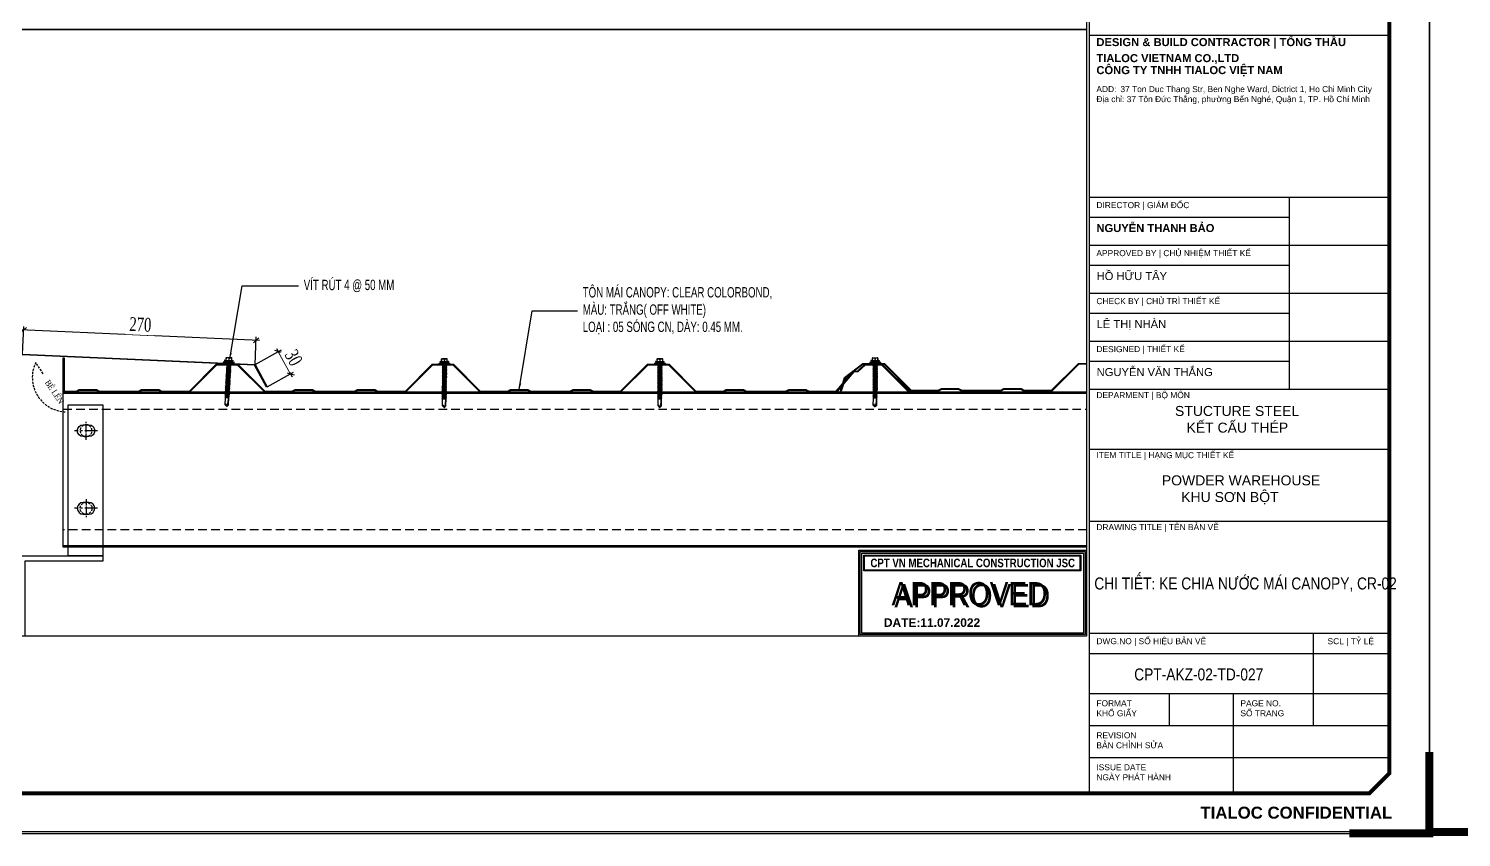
# Model space of a CAD drawing. Header units: inches. Extents: x 340055 to 349452, y -34649 to -30845.
# Drawn here: x 346527.7 to 346943, y -33307.6 to -33073.2 of the extents above; entities that cross this region are included whole.
import ezdxf
from ezdxf.enums import TextEntityAlignment as Align

# ---------------------------------------------------------------- set-up
doc = ezdxf.new("R2010")
doc.units = ezdxf.units.IN
doc.header["$MEASUREMENT"] = 0
for name, pattern in [('CENTER2', [28.575, 19.05, -3.175, 3.175, -3.175]), ('DASHED2', [9.525, 6.35, -3.175]), ('HIDDEN', [0.375, 0.25, -0.125])]:
    doc.linetypes.add(name, pattern=pattern)
for name, color, linetype in [('0 @ 1', 7, 'Continuous'), ('1', 1, 'Continuous'), ('2', 2, 'Continuous'), ('250', 250, 'Continuous'), ('251', 251, 'Continuous'), ('3', 3, 'Continuous'), ('6', 6, 'Continuous'), ('9', 9, 'Continuous'), ('Co ban', 2, 'Continuous'), ('DIM', 8, 'Continuous'), ('flashing', 6, 'Continuous'), ('NET IN', 3, 'Continuous'), ('ROOFING', 4, 'Continuous'), ('STRUCTURE', 1, 'Continuous')]:
    doc.layers.add(name, color=color, linetype=linetype)
doc.layers.add('Cover text', color=7, linetype='Continuous', true_color=0x52370f)
for name, color, linetype, lineweight in [('TEXT @ 1', 7, 'Continuous', 20), ('TL-TIILE BLOCK A2$0$TL-TITLE BLOCK - TEXT @ 1', 7, 'Continuous', 25), ('TL-TIILE BLOCK A2$0$TL-TITLE BLOCK 1', 7, 'Continuous', 50), ('TL-TIILE BLOCK A2$0$TL-TITLE BLOCK 2', 7, 'Continuous', 25)]:
    doc.layers.add(name, color=color, linetype=linetype, lineweight=lineweight)
doc.styles.add('2501', font='', dxfattribs={"height": 250})
doc.styles.add('DIM', font='SIMPLEX.shx', dxfattribs={"width": 0.7, "bigfont": 'EXTFONT.shx'})
doc.styles.add('HX3', font='')
doc.styles.add('ST1', font='times.ttf', dxfattribs={"width": 0.7})
doc.styles.add('ST1H', font='vnshxh.shx', dxfattribs={"width": 0.7})
doc.styles.add('TIEU DE', font='', dxfattribs={"width": 0.8})
doc.styles.add('TL-TIILE BLOCK A2$0$MEP-TEXT T.BLOCK 1', font='arial.ttf', dxfattribs={"height": 1.5})
doc.styles.add('TL-TIILE BLOCK A2$0$MEP-TEXT T.BLOCK 2', font='arial.ttf')
doc.styles.add('TL-TIILE BLOCK A2$0$MEP-TEXT T.BLOCK 3', font='arial.ttf', dxfattribs={"height": 3})
doc.styles.get('2501').set_extended_font_data('.VnArialH', bold=True)
doc.styles.get('HX3').set_extended_font_data('.VnBlackH')
doc.styles.get('TIEU DE').set_extended_font_data('.VnArial NarrowH')
doc.dimstyles.new('3', dxfattribs={"dimtxt": 3.5, "dimasz": 1.8, "dimexe": 1, "dimexo": 0, "dimgap": 1, "dimtad": 1, "dimdec": 0, "dimlfac": 3, "dimzin": 0, "dimdsep": 46, "dimtxsty": 'ST1H', "dimblk": 'OBLIQUE', "dimcen": 1, "dimdle": 1, "dimclrd": 8, "dimclre": 8, "dimclrt": 3, "dimadec": 0, "dimazin": 0, "dimtfac": 1, "dimtdec": 0, "dimtix": 1, "dimtofl": 0, "dimtmove": 1, "dimatfit": 3, "dimfxl": 0, "dimtolj": 1, "dimtzin": 0, "dimlwd": -1, "dimlwe": -1, "dimarcsym": 0})
doc.dimstyles.new('4', dxfattribs={"dimtxt": 4, "dimasz": 1.5, "dimexe": 1, "dimexo": 0, "dimgap": 1, "dimtad": 1, "dimdec": 0, "dimlfac": 4, "dimzin": 0, "dimdsep": 46, "dimtxsty": 'ST1', "dimblk": 'OBLIQUE', "dimcen": 1, "dimdle": 1, "dimclrd": 8, "dimclre": 8, "dimclrt": 3, "dimadec": 0, "dimazin": 0, "dimtfac": 1, "dimtdec": 0, "dimtix": 1, "dimtmove": 0, "dimatfit": 3, "dimfxl": 0, "dimtolj": 1, "dimtzin": 0, "dimlwd": -1, "dimlwe": -1, "dimarcsym": 0})

# ---------------------------------------------------------------- blocks, each defined once
blk = doc.blocks.new('OVAl18-26')
at = {"layer": '250', "linetype": 'HIDDEN', "ltscale": 3}
blk.add_circle((0, 0), 1.78, dxfattribs=at)
at = {"layer": 'Co ban', "color": 71}
for p, q in [((0.82, 1.78), (-0.82, 1.78)), ((-0.82, -1.78), (0.82, -1.78))]:
    blk.add_line(p, q, dxfattribs=at)
for centre, start, end in [((-0.82, 0), 90, 270), ((0.82, 0), 270, 90)]:
    blk.add_arc(centre, 1.78, start, end, dxfattribs=at)
at = {"layer": 'DIM', "color": 5, "linetype": 'CENTER2', "ltscale": 0.2}
blk.add_line((-3.41, 0), (3.41, 0), dxfattribs=at)
at = {"layer": 'DIM', "color": 5, "linetype": 'CENTER2', "ltscale": 0.1}
blk.add_line((0, -2.74), (0, 2.74), dxfattribs=at)
blk.add_line((0, -2.74), (0, 2.74), dxfattribs=at)
blk = doc.blocks.new('_Oblique')
at = {"color": 0, "linetype": 'ByBlock', "lineweight": -2}
blk.add_line((-0.5, -0.5), (0.5, 0.5), dxfattribs=at)
blk = doc.blocks.new('*D625')
at = {"color": 8, "linetype": 'Continuous', "transparency": 16777216}
for p, q in [((346594.65, -33163.52), (346525.28, -33160.44)), ((346525.97, -33167.49), (346526.32, -33159.48)), ((346593.34, -33170.47), (346593.7, -33162.47))]:
    blk.add_line(p, q, dxfattribs=at)
at = {"layer": 'Defpoints', "color": 0, "transparency": 16777216}
for p in [(346526.28, -33160.48), (346525.97, -33167.49), (346593.34, -33170.47)]:
    blk.add_point(p, dxfattribs=at)
at = {"color": 8, "transparency": 16777216, "xscale": 1.5, "yscale": 1.5, "zscale": 1.5}
for p, rotation in [((346526.28, -33160.48), 177.459898071632), ((346593.65, -33163.47), 357.459898071632)]:
    blk.add_blockref('_Oblique', p, dxfattribs=dict(at, rotation=rotation))
at = {"color": 3, "transparency": 16777216, "insert": (346560.1, -33158.94), "char_height": 4, "attachment_point": 5, "rotation": 357.4599, "style": 'ST1', "bg_fill": 3, "box_fill_scale": 1.25, "bg_fill_color": 256, "bg_fill_true_color": 13158600, "bg_fill_transparency": 0}
blk.add_mtext('\\A1;270', dxfattribs=at)
blk = doc.blocks.new('*D626')
at = {"color": 8, "linetype": 'Continuous', "transparency": 16777216}
for p, q in [((346599.6, -33165.9), (346604.11, -33174.12)), ((346593.34, -33170.47), (346600.96, -33166.29)), ((346596.89, -33176.94), (346604.51, -33172.76))]:
    blk.add_line(p, q, dxfattribs=at)
at = {"layer": 'Defpoints', "color": 0, "transparency": 16777216}
for p in [(346593.34, -33170.47), (346596.89, -33176.94)]:
    blk.add_point(p, dxfattribs=at)
at = {"color": 8, "transparency": 16777216, "xscale": 1.5, "yscale": 1.5, "zscale": 1.5}
for p, rotation in [((346600.08, -33166.77), 118.7768128842309), ((346603.63, -33173.24), 298.7768128842309)]:
    blk.add_blockref('_Oblique', p, dxfattribs=dict(at, rotation=rotation))
at = {"color": 3, "transparency": 16777216, "insert": (346604.52, -33168.55), "char_height": 4, "attachment_point": 5, "rotation": 298.7768, "style": 'ST1', "bg_fill": 3, "box_fill_scale": 1.25, "bg_fill_color": 256, "bg_fill_true_color": 13158600, "bg_fill_transparency": 0}
blk.add_mtext('\\A1;30', dxfattribs=at)
at = {"layer": 'Defpoints', "color": 0, "transparency": 16777216}
blk.add_point((346603.63, -33173.24), dxfattribs=at)
blk = doc.blocks.new('A$C26A6701F')
at = {"layer": 'STRUCTURE', "color": 1, "linetype": 'Continuous'}
for p, q in [((0, 17.21), (1.33, 17.54)), ((0, 17.08), (0, 17.21)), ((0, 17.21), (4, 17.21)), ((4, 17.08), (0, 17.08)), ((3.94, 16.71), (0.06, 16.71)), ((0.4, 17.84), (3.6, 17.84)), ((0.4, 17.57), (1.2, 17.57)), ((0.93, 17.84), (0.93, 18.77)), ((0.97, 17.84), (1.03, 18.61)), ((1.07, 18.91), (2.93, 18.91)), ((1.19, 16.71), (1.14, 16.67)), ((1.14, 16.67), (1.4, 16.71)), ((1.14, 16.67), (1.4, 16.56)), ((1.2, 17.57), (2.8, 17.57)), ((1.33, 17.54), (1.33, 17.57)), ((1.33, 17.54), (2.67, 17.54)), ((1.4, 16.56), (2.42, 16.71)), ((1.91, 18.61), (1.97, 17.84)), ((2.04, 17.84), (2.1, 18.61)), ((2.67, 17.54), (2.67, 17.57)), ((2.67, 17.54), (4, 17.21)), ((2.71, 16.59), (2.71, 16.71)), ((2.8, 17.57), (3.6, 17.57)), ((2.97, 18.61), (3.04, 17.84)), ((3.07, 17.84), (3.07, 18.77)), ((4, 17.21), (4, 17.08)), ((1.09, 10.98), (2.86, 11.25)), ((1.35, 11.18), (1.09, 10.98)), ((1.1, 11.93), (2.88, 12.2)), ((1.36, 12.13), (1.1, 11.93)), ((1.1, 11.93), (1.36, 11.82)), ((1.1, 11.45), (2.87, 11.73)), ((1.36, 11.66), (1.1, 11.45)), ((1.1, 11.45), (1.36, 11.34)), ((1.11, 12.88), (2.89, 13.15)), ((1.38, 13.08), (1.11, 12.88)), ((1.11, 12.88), (1.37, 12.77)), ((1.11, 12.4), (2.88, 12.68)), ((1.37, 12.61), (1.11, 12.4)), ((1.11, 12.4), (1.37, 12.29)), ((1.12, 14.3), (2.9, 14.57)), ((1.39, 14.5), (1.12, 14.3)), ((1.12, 14.3), (1.38, 14.19)), ((1.12, 13.82), (2.9, 14.1)), ((1.39, 14.03), (1.12, 13.82)), ((1.12, 13.82), (1.38, 13.72)), ((1.12, 13.35), (2.89, 13.63)), ((1.38, 13.56), (1.12, 13.35)), ((1.12, 13.35), (1.38, 13.24)), ((1.13, 15.25), (2.9, 15.52)), ((1.39, 15.45), (1.13, 15.25)), ((1.13, 15.25), (1.39, 15.14)), ((1.13, 14.77), (2.9, 15.05)), ((1.39, 14.98), (1.13, 14.77)), ((1.13, 14.77), (1.39, 14.66)), ((1.14, 16.2), (2.91, 16.47)), ((1.4, 16.4), (1.14, 16.2)), ((1.14, 16.2), (1.39, 16.09)), ((1.14, 15.72), (2.91, 16)), ((1.4, 15.93), (1.14, 15.72)), ((1.14, 15.72), (1.39, 15.61)), ((2.66, 11.37), (1.35, 11.18)), ((1.35, 11.18), (1.36, 11.34)), ((2.68, 12.32), (1.36, 12.13)), ((1.36, 11.82), (2.7, 12.01)), ((2.67, 11.84), (1.36, 11.66)), ((1.36, 11.66), (1.36, 11.82)), ((1.36, 11.34), (2.7, 11.54)), ((1.37, 12.77), (2.71, 12.96)), ((2.68, 12.79), (1.37, 12.61)), ((1.37, 12.61), (1.37, 12.77)), ((1.37, 12.29), (2.71, 12.49)), ((1.37, 12.13), (1.37, 12.29)), ((1.38, 14.19), (2.72, 14.38)), ((1.38, 14.03), (1.38, 14.19)), ((1.38, 13.72), (2.72, 13.91)), ((2.69, 13.74), (1.38, 13.56)), ((1.38, 13.56), (1.38, 13.72)), ((1.38, 13.24), (2.72, 13.44)), ((2.69, 13.27), (1.38, 13.08)), ((1.38, 13.24), (1.38, 13.08)), ((1.39, 16.09), (2.73, 16.28)), ((1.39, 15.93), (1.39, 16.09)), ((1.39, 15.61), (2.73, 15.81)), ((2.7, 15.64), (1.39, 15.45)), ((1.39, 15.45), (1.39, 15.61)), ((1.39, 15.14), (2.73, 15.33)), ((2.7, 15.16), (1.39, 14.98)), ((1.39, 14.98), (1.39, 15.14)), ((1.39, 14.66), (2.73, 14.86)), ((2.7, 14.69), (1.39, 14.5)), ((1.39, 14.5), (1.39, 14.67)), ((2.7, 14.21), (1.39, 14.03)), ((2.71, 16.59), (1.4, 16.4)), ((1.4, 16.4), (1.4, 16.56)), ((2.71, 16.11), (1.4, 15.93)), ((2.66, 11.37), (2.67, 11.53)), ((2.66, 11.37), (2.86, 11.25)), ((2.67, 11.84), (2.67, 12.01)), ((2.67, 11.84), (2.87, 11.73)), ((2.68, 12.79), (2.68, 12.96)), ((2.68, 12.79), (2.88, 12.68)), ((2.68, 12.32), (2.68, 12.48)), ((2.68, 12.32), (2.88, 12.2)), ((2.69, 13.74), (2.69, 13.91)), ((2.69, 13.74), (2.89, 13.63)), ((2.69, 13.43), (2.69, 13.27)), ((2.69, 13.27), (2.89, 13.15)), ((2.69, 11.06), (2.86, 11.25)), ((2.7, 15.64), (2.7, 15.8)), ((2.7, 15.64), (2.9, 15.52)), ((2.7, 15.16), (2.7, 15.33)), ((2.7, 15.16), (2.9, 15.05)), ((2.7, 14.69), (2.7, 14.85)), ((2.7, 14.69), (2.9, 14.57)), ((2.7, 14.21), (2.7, 14.38)), ((2.7, 14.21), (2.9, 14.1)), ((2.7, 12.01), (2.88, 12.2)), ((2.7, 11.54), (2.87, 11.73)), ((2.71, 16.59), (2.91, 16.47)), ((2.71, 16.11), (2.71, 16.28)), ((2.71, 16.11), (2.91, 16)), ((2.71, 12.96), (2.89, 13.15)), ((2.71, 12.49), (2.88, 12.68)), ((2.72, 14.38), (2.9, 14.57)), ((2.72, 13.91), (2.9, 14.1)), ((2.72, 13.44), (2.89, 13.63)), ((2.73, 16.28), (2.91, 16.47)), ((2.73, 15.81), (2.91, 16)), ((2.73, 15.33), (2.9, 15.52)), ((2.73, 14.86), (2.9, 15.05)), ((1.04, 5.76), (2.81, 6.03)), ((1.3, 5.96), (1.04, 5.76)), ((1.04, 5.76), (1.3, 5.65)), ((1.04, 5.28), (2.81, 5.56)), ((1.05, 6.71), (2.83, 6.98)), ((1.31, 6.91), (1.05, 6.71)), ((1.05, 6.71), (1.31, 6.6)), ((1.05, 6.23), (2.82, 6.51)), ((1.31, 6.44), (1.05, 6.23)), ((1.05, 6.23), (1.31, 6.12)), ((1.06, 8.13), (2.84, 8.41)), ((1.33, 8.34), (1.06, 8.13)), ((1.06, 8.13), (1.32, 8.02)), ((1.06, 7.65), (2.83, 7.93)), ((1.32, 7.86), (1.06, 7.65)), ((1.06, 7.65), (1.32, 7.55)), ((1.06, 7.18), (2.83, 7.46)), ((1.32, 7.39), (1.06, 7.18)), ((1.06, 7.18), (1.32, 7.07)), ((1.07, 8.6), (2.84, 8.88)), ((1.33, 8.81), (1.07, 8.6)), ((1.07, 8.6), (1.33, 8.5)), ((1.08, 9.55), (2.86, 9.83)), ((1.34, 9.76), (1.08, 9.55)), ((1.08, 9.55), (1.34, 9.45)), ((1.08, 9.08), (2.85, 9.36)), ((1.34, 9.29), (1.08, 9.08)), ((1.08, 9.08), (1.34, 8.97)), ((1.09, 10.98), (1.35, 10.87)), ((1.09, 10.5), (2.86, 10.78)), ((1.35, 10.71), (1.09, 10.5)), ((1.09, 10.5), (1.35, 10.39)), ((1.09, 10.03), (2.86, 10.3)), ((1.35, 10.23), (1.09, 10.03)), ((1.09, 10.03), (1.34, 9.92)), ((2.61, 6.15), (1.3, 5.96)), ((1.3, 5.96), (1.31, 6.12)), ((1.3, 5.65), (2.64, 5.84)), ((2.61, 5.67), (1.3, 5.49)), ((1.3, 5.49), (1.3, 5.65)), ((2.63, 7.1), (1.31, 6.91)), ((1.31, 6.6), (2.65, 6.79)), ((2.62, 6.62), (1.31, 6.44)), ((1.31, 6.44), (1.31, 6.6)), ((1.31, 6.12), (2.64, 6.32)), ((1.32, 8.02), (2.66, 8.22)), ((2.63, 8.05), (1.32, 7.86)), ((1.32, 7.86), (1.32, 8.02)), ((1.32, 7.55), (2.66, 7.74)), ((2.63, 7.57), (1.32, 7.39)), ((1.32, 7.39), (1.32, 7.55)), ((1.32, 7.07), (2.66, 7.27)), ((1.32, 6.91), (1.32, 7.07)), ((2.64, 9), (1.33, 8.81)), ((1.33, 8.81), (1.34, 8.97)), ((1.33, 8.5), (2.67, 8.69)), ((2.64, 8.52), (1.33, 8.34)), ((1.33, 8.34), (1.33, 8.5)), ((1.34, 9.92), (2.68, 10.11)), ((2.65, 9.95), (1.34, 9.76)), ((1.34, 9.92), (1.34, 9.76)), ((1.34, 9.45), (2.68, 9.64)), ((2.65, 9.47), (1.34, 9.29)), ((1.34, 9.29), (1.34, 9.45)), ((1.34, 8.97), (2.67, 9.17)), ((1.35, 10.87), (2.69, 11.06)), ((2.66, 10.89), (1.35, 10.71)), ((1.35, 10.71), (1.35, 10.87)), ((1.35, 10.39), (2.69, 10.59)), ((2.66, 10.42), (1.35, 10.23)), ((1.35, 10.23), (1.35, 10.39)), ((2.61, 6.15), (2.62, 6.31)), ((2.61, 6.15), (2.81, 6.03)), ((2.61, 5.67), (2.61, 5.84)), ((2.61, 5.67), (2.81, 5.56)), ((2.62, 6.62), (2.62, 6.79)), ((2.62, 6.62), (2.82, 6.51)), ((2.63, 8.05), (2.63, 8.21)), ((2.63, 8.05), (2.83, 7.93)), ((2.63, 7.57), (2.63, 7.74)), ((2.63, 7.57), (2.83, 7.46)), ((2.63, 7.1), (2.63, 7.26)), ((2.63, 7.1), (2.83, 6.98)), ((2.63, 5.37), (2.81, 5.56)), ((2.64, 9), (2.64, 9.16)), ((2.64, 9), (2.84, 8.88)), ((2.64, 8.52), (2.64, 8.69)), ((2.64, 8.52), (2.84, 8.41)), ((2.64, 6.32), (2.82, 6.51)), ((2.64, 5.84), (2.81, 6.03)), ((2.65, 10.1), (2.65, 9.95)), ((2.65, 9.95), (2.86, 9.83)), ((2.65, 9.47), (2.65, 9.64)), ((2.65, 9.47), (2.85, 9.36)), ((2.65, 6.79), (2.83, 6.98)), ((2.66, 10.89), (2.67, 11.06)), ((2.66, 10.89), (2.86, 10.78)), ((2.66, 10.42), (2.66, 10.58)), ((2.66, 10.42), (2.86, 10.3)), ((2.66, 8.22), (2.84, 8.41)), ((2.66, 7.74), (2.83, 7.93)), ((2.66, 7.27), (2.83, 7.46)), ((2.67, 9.17), (2.85, 9.36)), ((2.67, 8.69), (2.84, 8.88)), ((2.68, 10.11), (2.86, 10.3)), ((2.68, 9.64), (2.86, 9.83)), ((2.69, 10.59), (2.86, 10.78)), ((1.02, 3.86), (2.8, 4.14)), ((1.28, 4.07), (1.02, 3.86)), ((1.02, 3.86), (1.28, 3.75)), ((1.28, 3.59), (1.02, 3.38)), ((1.02, 3.38), (2.31, 3.59)), ((1.02, 3.38), (1.28, 3.28)), ((1.03, 4.81), (2.81, 5.09)), ((1.29, 5.02), (1.03, 4.81)), ((1.03, 4.81), (1.29, 4.7)), ((1.03, 4.33), (2.8, 4.61)), ((1.29, 4.54), (1.03, 4.33)), ((1.03, 4.33), (1.28, 4.23)), ((1.3, 5.49), (1.04, 5.28)), ((1.04, 5.28), (1.29, 5.17)), ((1.27, 0.62), (1.28, 3.28)), ((1.27, 0.62), (1.41, 0.81)), ((1.27, 0.62), (1.88, 0.02)), ((1.28, 4.23), (2.62, 4.42)), ((2.62, 4.25), (1.28, 4.07)), ((1.28, 4.07), (1.28, 4.23)), ((1.28, 3.75), (2.62, 3.95)), ((1.28, 3.59), (1.28, 3.75)), ((2.35, 3.74), (1.28, 3.59)), ((1.28, 3.28), (2.21, 3.41)), ((1.29, 5.17), (2.63, 5.37)), ((2.6, 5.2), (1.29, 5.02)), ((1.29, 5.01), (1.29, 5.17)), ((1.29, 4.7), (2.63, 4.9)), ((2.6, 4.72), (1.29, 4.54)), ((1.29, 4.54), (1.29, 4.7)), ((1.67, 0.81), (1.98, 0.02)), ((1.96, 0.08), (2.26, 0.64)), ((1.98, 0.02), (2.6, 0.61)), ((2.38, 0.96), (2.56, 3.71)), ((2.62, 3.78), (2.52, 3.77)), ((2.52, 3.46), (2.61, 3.47)), ((2.54, 3.62), (2.79, 3.66)), ((2.6, 5.2), (2.61, 5.36)), ((2.6, 5.2), (2.81, 5.09)), ((2.6, 4.72), (2.6, 4.89)), ((2.6, 4.72), (2.8, 4.61)), ((2.6, 0.61), (2.61, 3.47)), ((2.61, 3.47), (2.79, 3.66)), ((2.62, 4.42), (2.8, 4.61)), ((2.62, 4.25), (2.62, 4.41)), ((2.8, 4.14), (2.62, 4.25)), ((2.62, 3.95), (2.8, 4.14)), ((2.62, 3.78), (2.62, 3.95)), ((2.79, 3.66), (2.62, 3.78)), ((2.63, 4.9), (2.81, 5.09))]:
    blk.add_line(p, q, dxfattribs=at)
for centre, major_axis, ratio, start_param, end_param in [((-1.11, 16.72), (-0.822, 0.822), 1, 3.915086, 4.236522), ((0.42, 17.71), (0.0956, 0.0956), 1, 0.954633, 3.757756), ((1.07, 18.77), (-0.0943, 0.0943), 1, -0.785398, 0.785398), ((1.47, 18.04), (0.508, 0.508), 1, 0.131933, 1.438864), ((2.54, 18.04), (0.508, 0.508), 1, 0.131933, 1.438864), ((2.93, 18.77), (-0.0943, 0.0943), 1, 3.926991, 5.497787), ((3.55, 17.71), (-0.1, 0.1), 1, 2.701137, 5.152845), ((5.1, 16.72), (-1.15, 0.17), 0.90746, -0.177273, 0.177273), ((1.54, 0.72), (0.111, 0.111), 1, 6.085329, 8.011019), ((1.93, 0.09), (0.0625, 0.0625), 1, 3.247504, 4.535451), ((1.82, 3.74), (0.363, 0.363), 1, 4.808661, 5.407478), ((1.79, 0.99), (0.416, 0.416), 1, 4.859665, 5.449971), ((2.44, 3.68), (0.0836, 0.0836), 1, 5.766736, 8.502032)]:
    blk.add_ellipse(centre, major_axis=major_axis, ratio=ratio, start_param=start_param, end_param=end_param, dxfattribs=at)
blk = doc.blocks.new('DAUKIEMSOAT')
at = {"layer": '1'}
h = blk.add_hatch(color=10, dxfattribs=at)
h.dxf.hatch_style = 1
h.paths.add_polyline_path([(-1009.3, -10752.83), (-1009.3, -10728.79), (-944.11, -10728.79), (-944.11, -10752.83)], flags=16)
h.paths.add_polyline_path([(-1009.73, -10753.26), (-1009.73, -10728.36), (-943.68, -10728.36), (-943.68, -10753.26)])
h = blk.add_hatch(color=10, dxfattribs=at)
h.dxf.hatch_style = 1
h.paths.add_polyline_path([(-945.66, -10734.13), (-1008.05, -10734.13), (-1008.05, -10730.05), (-945.66, -10730.05)], flags=16)
h.paths.add_polyline_path([(-945.4, -10729.86), (-945.4, -10734.33), (-1008.24, -10734.33), (-1008.24, -10729.86)])
at = {"layer": '1', "color": 10}
for points in [[(-1009.73, -10753.26), (-1009.73, -10728.36), (-943.68, -10728.36), (-943.68, -10753.26)], [(-1009.3, -10752.83), (-1009.3, -10728.79), (-944.11, -10728.79), (-944.11, -10752.83)], [(-1008.87, -10752.4), (-1008.87, -10729.22), (-944.54, -10729.22), (-944.54, -10752.4)], [(-945.4, -10729.86), (-945.4, -10734.33), (-1008.24, -10734.33), (-1008.24, -10729.86)], [(-945.66, -10734.13), (-1008.05, -10734.13), (-1008.05, -10730.05), (-945.66, -10730.05)]]:
    blk.add_lwpolyline(points, close=True, dxfattribs=at)
at = {"layer": '1', "color": 10, "style": '2501', "width": 0.8}
blk.add_text('CPT VN MECHANICAL CONSTRUCTION JSC', height=2.5, dxfattribs=at).set_placement((-1006.34, -10733.32))
at = {"layer": '1', "color": 10, "style": 'HX3', "width": 0.9}
blk.add_text('APPROVED', height=6.75, dxfattribs=at).set_placement((-977.64, -10744.37), align=Align.CENTER)
at = {"layer": '1', "color": 251, "linetype": 'Continuous', "true_color": 0x645e5e, "style": 'HX3', "width": 0.9}
blk.add_text('APPROVED', height=6.75, dxfattribs=at).set_placement((-976.82, -10744.92), align=Align.CENTER)
at = {"layer": '1', "color": 10, "style": '2501'}
blk.add_attdef('DATE', text='', height=2.48, dxfattribs=at).set_placement((-1002.45, -10749.37), align=Align.MIDDLE_LEFT)
blk = doc.blocks.new('A$C57dc6cef')
at = {"layer": 'DIM', "color": 1}
blk.add_blockref('DAUKIEMSOAT', (1009.73, 10753.26), dxfattribs=at).add_auto_attribs({'DATE': 'DATE:11.07.2022'})
blk = doc.blocks.new('A$Cc64c765f')
at = {"layer": '9'}
blk.add_blockref('A$C57dc6cef', (-1.75, 0), dxfattribs=at)
blk = doc.blocks.new('kt kien truc 1')
at = {"layer": 'Defpoints', "color": 8}
blk.add_lwpolyline([(0, 0), (594, 0), (594, 420), (0, 420)], close=True, dxfattribs=at)
at = {"layer": 'Defpoints', "color": 8, "const_width": 2}
for points in [[(0, 20), (0, 0), (20, 0)], [(594, 20), (594, 0), (574, 0)]]:
    blk.add_lwpolyline(points, dxfattribs=at)
at = {"layer": 'TL-TIILE BLOCK A2$0$TL-TITLE BLOCK 1', "const_width": 1}
blk.add_lwpolyline([(20, 10), (579, 10), (584, 15), (584, 405), (579, 410), (20, 410), (15, 405), (15, 15)], close=True, dxfattribs=at)
at = {"layer": 'TL-TIILE BLOCK A2$0$TL-TITLE BLOCK 2'}
for p, q in [((509, 410), (509, 10)), ((509, 199.5), (584, 199.5)), ((509, 159), (584, 159)), ((559, 159), (559, 111)), ((509, 154), (559, 154)), ((509, 147), (584, 147)), ((509, 142), (559, 142)), ((509, 135), (584, 135)), ((509, 130), (559, 130)), ((509, 123), (584, 123)), ((509, 118), (559, 118)), ((509, 111), (584, 111)), ((509, 96), (584, 96)), ((509, 78), (584, 78)), ((509, 50), (584, 50)), ((565, 50), (565, 27)), ((509, 45), (584, 45)), ((509, 35), (584, 35)), ((529, 35), (529, 27)), ((545, 35), (545, 10)), ((509, 27), (584, 27)), ((509, 19), (584, 19))]:
    blk.add_line(p, q, dxfattribs=at)
at = {"layer": '0 @ 1', "attachment_point": 1}
for s, width, insert, char_height, style in [('\\pt10;{\\fArial|b1|i0|c0|p34;NGUYỄN THANH BẢO}', 32.1571, (510.79, 152.31), 2, 'TL-TIILE BLOCK A2$0$MEP-TEXT T.BLOCK 2'), ('\\pt15;{\\fArial|b1|i0|c0|p34;TIALOC CONFIDENTIAL}', 49.3859, (536.78, 6.67), 3, 'TL-TIILE BLOCK A2$0$MEP-TEXT T.BLOCK 3')]:
    blk.add_mtext_dynamic_manual_height_columns(s, width=width, gutter_width=12.5, heights=[0], dxfattribs=dict(at, insert=insert, char_height=char_height, style=style))
at = {"layer": 'TEXT @ 1', "attachment_point": 1, "style": 'TL-TIILE BLOCK A2$0$MEP-TEXT T.BLOCK 1'}
for s, width, insert, char_height in [('{\\C1;HỒ HỮU TÂY}', 50.8254, (510.84, 140.31), 2), ('{\\C1;LÊ THỊ NHÀN}', 50.8254, (510.84, 128.31), 2), ('{\\C1;NGUYỄN VĂN THẮNG}', 50.8254, (510.84, 116.31), 2), ('\\pi10.02899;{\\C1;STUCTURE STEEL \\P\\pi12.90587;KẾT CẤU THÉP}', 50.8254, (520.39, 106.84), 2.5), ('\\pi10.78205;{\\C1;POWDER WAREHOUSE\\P     KHU SƠN BỘT}', 64.0147, (516.35, 89.49), 2.5)]:
    blk.add_mtext_dynamic_manual_height_columns(s, width=width, gutter_width=15, heights=[0], dxfattribs=dict(at, insert=insert, char_height=char_height))
at = {"layer": 'TL-TIILE BLOCK A2$0$TL-TITLE BLOCK - TEXT @ 1', "attachment_point": 1}
for s, width, insert, char_height, style in [('{\\fArial|b1|i0|c0|p34;DESIGN & BUILD CONTRACTOR | TỔNG THẦU}', 66.5482, (510.78, 198.79), 2, 'TL-TIILE BLOCK A2$0$MEP-TEXT T.BLOCK 2'), ('{\\fArial|b1|i0|c0|p34;TIALOC VIETNAM CO.,LTD}', 66.5482, (510.78, 194.79), 2, 'TL-TIILE BLOCK A2$0$MEP-TEXT T.BLOCK 2'), ('{\\fArial|b1|i0|c0|p34;CÔNG TY TNHH TIALOC VIỆT NAM}', 66.5482, (510.78, 191.79), 2, 'TL-TIILE BLOCK A2$0$MEP-TEXT T.BLOCK 2'), ('ADD:^I37 Ton Duc Thang Str, Ben Nghe Ward, Dictrict 1, Ho Chi Minh City ', 70.4569, (510.78, 186.79), 1.5, 'TL-TIILE BLOCK A2$0$MEP-TEXT T.BLOCK 1'), ('Địa chỉ: 37 Tôn Đức Thắng, phường Bến Nghé, Quận 1, TP. Hồ Chí Minh', 70.522, (510.78, 184.29), 1.5, 'TL-TIILE BLOCK A2$0$MEP-TEXT T.BLOCK 1'), ('DIRECTOR | GIÁM ĐỐC', 57.2397, (510.78, 157.79), 1.5, 'TL-TIILE BLOCK A2$0$MEP-TEXT T.BLOCK 1'), ('APPROVED BY | CHỦ NHIỆM THIẾT KẾ', 57.2397, (510.78, 145.79), 1.5, 'TL-TIILE BLOCK A2$0$MEP-TEXT T.BLOCK 1'), ('CHECK BY | CHỦ TRÌ THIẾT KẾ', 50.8254, (510.78, 133.79), 1.5, 'TL-TIILE BLOCK A2$0$MEP-TEXT T.BLOCK 1'), ('DESIGNED | THIẾT KẾ', 44.9979, (510.78, 121.79), 1.5, 'TL-TIILE BLOCK A2$0$MEP-TEXT T.BLOCK 1'), ('DEPARMENT | BỘ MÔN', 63.0963, (510.78, 110.29), 1.5, 'TL-TIILE BLOCK A2$0$MEP-TEXT T.BLOCK 1'), ('ITEM TITLE | HẠNG MỤC THIẾT KẾ', 63.0963, (510.78, 95.29), 1.5, 'TL-TIILE BLOCK A2$0$MEP-TEXT T.BLOCK 1'), ('DRAWING TITLE | TÊN BẢN VẼ', 63.0963, (510.78, 77.29), 1.5, 'TL-TIILE BLOCK A2$0$MEP-TEXT T.BLOCK 1'), ('DWG.NO | SỐ HIỆU BẢN VẼ', 37.618, (510.78, 48.79), 1.5, 'TL-TIILE BLOCK A2$0$MEP-TEXT T.BLOCK 1'), ('SCL | TỶ LỆ', 37.618, (568.56, 48.79), 1.5, 'TL-TIILE BLOCK A2$0$MEP-TEXT T.BLOCK 1'), ('FORMAT', 21.1246, (510.78, 33.27), 1.5, 'TL-TIILE BLOCK A2$0$MEP-TEXT T.BLOCK 1'), ('PAGE NO.', 21.1246, (546.78, 33.27), 1.5, 'TL-TIILE BLOCK A2$0$MEP-TEXT T.BLOCK 1'), ('KHỔ GIẤY', 31.0296, (510.78, 30.77), 1.5, 'TL-TIILE BLOCK A2$0$MEP-TEXT T.BLOCK 1'), ('SỐ TRANG', 31.0296, (546.78, 30.77), 1.5, 'TL-TIILE BLOCK A2$0$MEP-TEXT T.BLOCK 1'), ('REVISION', 21.1246, (510.78, 25.27), 1.5, 'TL-TIILE BLOCK A2$0$MEP-TEXT T.BLOCK 1'), ('BẢN CHỈNH SỬA', 31.0296, (510.78, 22.77), 1.5, 'TL-TIILE BLOCK A2$0$MEP-TEXT T.BLOCK 1'), ('NGÀY PHÁT HÀNH', 31.0296, (510.78, 14.77), 1.5, 'TL-TIILE BLOCK A2$0$MEP-TEXT T.BLOCK 1'), ('ISSUE DATE', 21.1246, (510.78, 17.27), 1.5, 'TL-TIILE BLOCK A2$0$MEP-TEXT T.BLOCK 1')]:
    blk.add_mtext_dynamic_manual_height_columns(s, width=width, gutter_width=15, heights=[0], dxfattribs=dict(at, insert=insert, char_height=char_height, style=style))

msp = doc.modelspace()

# ---------------------------------------------------------------- linework, layer by layer
at = {"color": 8}
msp.add_lwpolyline([(346265.0241, -33073.4326), (346834.362, -33073.4326), (346834.362, -33249.2225), (346265.0241, -33249.2225)], close=True, dxfattribs=at)
at = {"color": 3, "ltscale": 15}
msp.add_lwpolyline([(346834.362, -33170.4637), (346832.1061, -33170.4637), (346824.3173, -33178.2015), (346816.1904, -33178.2015), (346815.2844, -33177.7522), (346810.4095, -33177.7522), (346809.5035, -33178.2015), (346798.1108, -33178.2015), (346797.2049, -33177.7522), (346792.3299, -33177.7522), (346791.4239, -33178.2015), (346783.3606, -33178.2015), (346775.6302, -33170.4637), (346769.5682, -33170.4637), (346764.4336, -33174.376), (346763.2534, -33178.2491), (346763.0034, -33178.2491), (346764.1836, -33174.2522), (346769.4838, -33170.2137), (346775.7338, -33170.2137), (346783.4642, -33177.9515), (346791.3653, -33177.9515), (346792.2713, -33177.5022), (346797.2634, -33177.5022), (346798.1694, -33177.9515), (346809.4449, -33177.9515), (346810.3509, -33177.5022), (346815.343, -33177.5022), (346816.249, -33177.9515), (346824.2142, -33177.9515), (346832.003, -33170.2137), (346834.362, -33170.2137)], dxfattribs=at)
at = {"color": 94}
for points in [[(346834.362, -33223.4515), (346537.7241, -33223.4515), (346537.7241, -33178.4515), (346834.362, -33178.4515)], [(346537.7241, -33178.8265), (346834.362, -33178.8265)], [(346834.362, -33223.0765), (346537.7241, -33223.0765)]]:
    msp.add_lwpolyline(points, dxfattribs=at)
at = {"color": 94, "linetype": 'HIDDEN', "ltscale": 10}
for points in [[(346537.7241, -33183.4515), (346834.362, -33183.4515)], [(346834.362, -33218.4515), (346537.7241, -33218.4515)]]:
    msp.add_lwpolyline(points, dxfattribs=at)
at = {"layer": '2'}
msp.add_lwpolyline([(346525.3652, -33249.2225), (346525.3652, -33227.5015), (346502.7152, -33227.5015), (346502.7152, -33225.9515), (346549.2152, -33225.9515), (346549.2152, -33227.5015), (346526.5652, -33227.5015), (346526.5652, -33249.2225)], dxfattribs=at)
at = {"layer": '6', "color": 9}
msp.add_lwpolyline([(346549.2152, -33225.9515), (346539.2152, -33225.9515), (346539.2152, -33182.2015), (346549.2152, -33182.2015)], close=True, dxfattribs=at)
at = {"layer": 'flashing'}
msp.add_lwpolyline([(346525.9652, -33167.486), (346593.3418, -33170.475), (346596.8939, -33176.9424), (346596.6922, -33177.047), (346593.1533, -33170.7074), (346525.9652, -33167.7037), (346458.7773, -33170.7126), (346455.1562, -33177.0315), (346454.9348, -33176.9109), (346458.5889, -33170.4802)], close=True, dxfattribs=at)
at = {"layer": 'NET IN'}
msp.add_lwpolyline([(346933.69, -32819.401), (347622.4698, -32819.401), (347622.4698, -33306.0016), (346933.69, -33306.0016)], close=True, dxfattribs=at)
at = {"layer": 'ROOFING', "color": 8}
msp.add_lwpolyline([(346265.0241, -32897.6427), (346834.362, -32897.6427), (346834.362, -33073.4326), (346265.0241, -33073.4326)], close=True, dxfattribs=at)

# ---------------------------------------------------------------- block references
at = {"color": 9, "linetype": 'Continuous', "extrusion": (-3.52343e-21, -5.24939e-09, 1), "xscale": 0.749999999998181, "yscale": 0.749999999998181, "zscale": 0.749999999998181}
for p in [(346646.723, -33182.9963, 0.0002), (346709.1781, -33182.9963, 0.0002), (346771.5837, -33182.7463, 0.0002)]:
    msp.add_blockref('A$C26A6701F', p, dxfattribs=at)
msp.add_blockref('A$Cc64c765f', (346770.0584, -33249.2225))
at = {"layer": '251', "color": 9, "xscale": -0.9722222222480923, "yscale": 0.9722222221862467, "zscale": 0.9722222221905668}
msp.add_blockref('OVAl18-26', (346544.3497, -33189.7015), dxfattribs=at)
at = {"layer": '251', "color": 9, "xscale": 0.9722222222480923, "yscale": 0.9722222222480923, "zscale": 0.9722222222480923, "rotation": 180}
msp.add_blockref('OVAl18-26', (346544.3497, -33212.2015), dxfattribs=at)
at = {"layer": '3', "xscale": 1.159562065285868, "yscale": 1.159562065285868, "zscale": 1.159562065285868}
msp.add_blockref('kt kien truc 1', (346933.69, -33306.0016), dxfattribs=at)

# ---------------------------------------------------------------- texts
at = {"layer": '2', "color": 92, "linetype": 'Continuous', "insert": (346533.0415, -33175.2435), "char_height": 1.6875, "attachment_point": 4, "rotation": 303.63441, "style": 'DIM'}
msp.add_mtext('\\A1;{\\Fvntimeh|c0;\\W0.9;\\T0.95;\\C3;BÎ L£N}', dxfattribs=at)

# ---------------------------------------------------------------- leaders
at = {"color": 9}
msp.add_leader([(346669.9067, -33177.7522), (346673.6184, -33154.916), (346688.3147, -33154.916)], dimstyle='3', override={"dimgap": 1, "dimtad": 0}, dxfattribs=at)

# ---------------------------------------------------------------- next in the draw order: texts
at = {"layer": '3', "insert": (346688.3147, -33154.916), "char_height": 3, "attachment_point": 4, "style": 'ST1H', "bg_fill": 2}
msp.add_mtext('\\A1;t«n m¸i cANOPY: CLEAR COLORBOND, \\Pmµu: tr¾ng( Off white)\\PLo¹i : 05 sãng cn, dµy: 0.45 mm.', dxfattribs=at)

# ---------------------------------------------------------------- next in the draw order: dimensions: what is measured, and where the dimension line sits
at = {"color": 8}
dim = msp.add_aligned_dim(p1=(346593.3418, -33170.475), p2=(346525.9652, -33167.486), distance=-7.0109, dimstyle='4', dxfattribs=at)
dim.commit()
dim.dimension.update_dxf_attribs({"geometry": '*D625', "text_midpoint": (346560.099, -33158.939)})

# ---------------------------------------------------------------- next in the draw order: linework, layer by layer
at = {"color": 3, "linetype": 'DASHED2', "ltscale": 0.1}
msp.add_lwpolyline([(346531.9292, -33173.1838), (346529.7738, -33169.9438, 0.5489642), (346538.5956, -33184.2298)], format="xyb", dxfattribs=at)

# ---------------------------------------------------------------- next in the draw order: block references
at = {"color": 9, "linetype": 'Continuous', "extrusion": (-2.33228e-10, -5.2442e-09, 1), "xscale": 0.749999999998057, "yscale": 0.749999999998057, "zscale": 0.749999999998057, "rotation": 357.4535305143266}
msp.add_blockref('A$C26A6701F', (346583.6665, -33182.5864, 0.0001), dxfattribs=at)

# ---------------------------------------------------------------- next in the draw order: dimensions: what is measured, and where the dimension line sits
at = {"color": 8}
dim = msp.add_aligned_dim(p1=(346593.3418, -33170.475), p2=(346596.8939, -33176.9424), distance=7.6884, dimstyle='4', dxfattribs=at)
dim.commit()
dim.dimension.update_dxf_attribs({"geometry": '*D626', "text_midpoint": (346604.5166, -33168.5466)})

# ---------------------------------------------------------------- next in the draw order: linework, layer by layer
at = {"color": 3, "ltscale": 15}
msp.add_lwpolyline([(346537.7241, -33178.4515), (346537.7241, -33168.6063), (346537.9741, -33168.6063), (346537.9741, -33178.2015), (346541.4662, -33178.2015), (346542.3722, -33177.7522), (346547.3644, -33177.7522), (346548.2703, -33178.2015), (346559.5458, -33178.2015), (346560.4518, -33177.7522), (346565.4439, -33177.7522), (346566.3499, -33178.2015), (346574.3151, -33178.2015), (346582.1039, -33170.4637), (346588.3539, -33170.4637), (346596.1428, -33178.2015), (346604.0439, -33178.2015), (346604.9499, -33177.7522), (346609.942, -33177.7522), (346610.848, -33178.2015), (346622.1235, -33178.2015), (346623.0295, -33177.7522), (346628.0216, -33177.7522), (346628.9276, -33178.2015), (346636.8928, -33178.2015), (346644.6231, -33170.4637), (346650.8731, -33170.4637), (346658.6035, -33178.2015), (346666.5046, -33178.2015), (346667.4106, -33177.7522), (346672.4027, -33177.7522), (346673.3087, -33178.2015), (346684.5842, -33178.2015), (346685.4902, -33177.7522), (346690.4823, -33177.7522), (346691.3883, -33178.2015), (346699.2894, -33178.2015), (346707.0782, -33170.4637), (346713.3282, -33170.4637), (346721.1171, -33178.2015), (346729.0182, -33178.2015), (346729.9242, -33177.7522), (346734.9163, -33177.7522), (346735.8223, -33178.2015), (346747.0978, -33178.2015), (346748.0038, -33177.7522), (346752.9959, -33177.7522), (346753.9019, -33178.2015), (346761.803, -33178.2015), (346766.7463, -33172.4296), (346767.9943, -33172.4296), (346770.1032, -33170.4637), (346775.0953, -33170.4637), (346782.8066, -33178.1876), (346785.7745, -33178.1876), (346785.7745, -33178.4515), (346782.723, -33178.4515), (346774.9968, -33170.7137), (346770.2016, -33170.7137), (346768.0928, -33172.6796), (346766.8613, -33172.6796), (346761.9181, -33178.4515), (346753.8433, -33178.4515), (346752.9373, -33178.0022), (346748.0623, -33178.0022), (346747.1564, -33178.4515), (346735.7637, -33178.4515), (346734.8577, -33178.0022), (346729.9828, -33178.0022), (346729.0768, -33178.4515), (346721.014, -33178.4515), (346713.2252, -33170.7137), (346707.1813, -33170.7137), (346699.3925, -33178.4515), (346691.3297, -33178.4515), (346690.4237, -33178.0022), (346685.5487, -33178.0022), (346684.6428, -33178.4515), (346673.2501, -33178.4515), (346672.3441, -33178.0022), (346667.4692, -33178.0022), (346666.5632, -33178.4515), (346658.4999, -33178.4515), (346650.7695, -33170.7137), (346644.7268, -33170.7137), (346636.9964, -33178.4515), (346628.869, -33178.4515), (346627.963, -33178.0022), (346623.088, -33178.0022), (346622.1821, -33178.4515), (346610.7894, -33178.4515), (346609.8834, -33178.0022), (346605.0085, -33178.0022), (346604.1025, -33178.4515), (346596.0397, -33178.4515), (346588.2509, -33170.7137), (346582.207, -33170.7137), (346574.4182, -33178.4515), (346566.2913, -33178.4515), (346565.3853, -33178.0022), (346560.5104, -33178.0022), (346559.6044, -33178.4515), (346548.2117, -33178.4515), (346547.3058, -33178.0022), (346542.4308, -33178.0022), (346541.5248, -33178.4515)], close=True, dxfattribs=at)

# ---------------------------------------------------------------- next in the draw order: leaders
at = {"color": 9}
msp.add_leader([(346586.0274, -33168.914, 0), (346589.5995, -33147.7542, 0), (346607.458, -33147.7542, 0)], dimstyle='3', override={"dimgap": 1, "dimtad": 0}, dxfattribs=at)

# ---------------------------------------------------------------- next in the draw order: texts
at = {"layer": '3', "insert": (346607.458, -33147.7542, 0), "char_height": 3, "attachment_point": 4, "style": 'ST1H', "bg_fill": 2}
msp.add_mtext('\\A1;vÝt rót 4 @ 50 mm', dxfattribs=at)

# ---------------------------------------------------------------- next in the draw order: linework, layer by layer
at = {"layer": 'NET IN'}
msp.add_lwpolyline([(346244.9101, -32819.401), (346933.69, -32819.401), (346933.69, -33306.0016), (346244.9101, -33306.0016)], close=True, dxfattribs=at)

# ---------------------------------------------------------------- next in the draw order: block references
at = {"layer": '3'}
ref = msp.add_blockref('kt kien truc 1', (346244.9101, -33306.4171), dxfattribs=dict(at, xscale=1.159562065285868, yscale=1.159562065285868, zscale=1.159562065285868))
ref.add_attrib('TENBANVE', 'CHI TIÕT: KE CHIA N¦íC M¸I CANOPY, CR-02', dxfattribs={"layer": 'Cover text', "ltscale": 0.5, "height": 3.478686, "style": 'TIEU DE'}).set_placement((346880.4156, -33233.9843), align=Align.MIDDLE_CENTER)
ref.add_attrib('STT', 'CPT-AKZ-02-TD-027', dxfattribs={"layer": 'Cover text', "ltscale": 0.5, "height": 3.478686, "style": 'TIEU DE'}).set_placement((346866.853, -33260.3516), align=Align.MIDDLE_CENTER)

doc.saveas('drawing.dxf')
